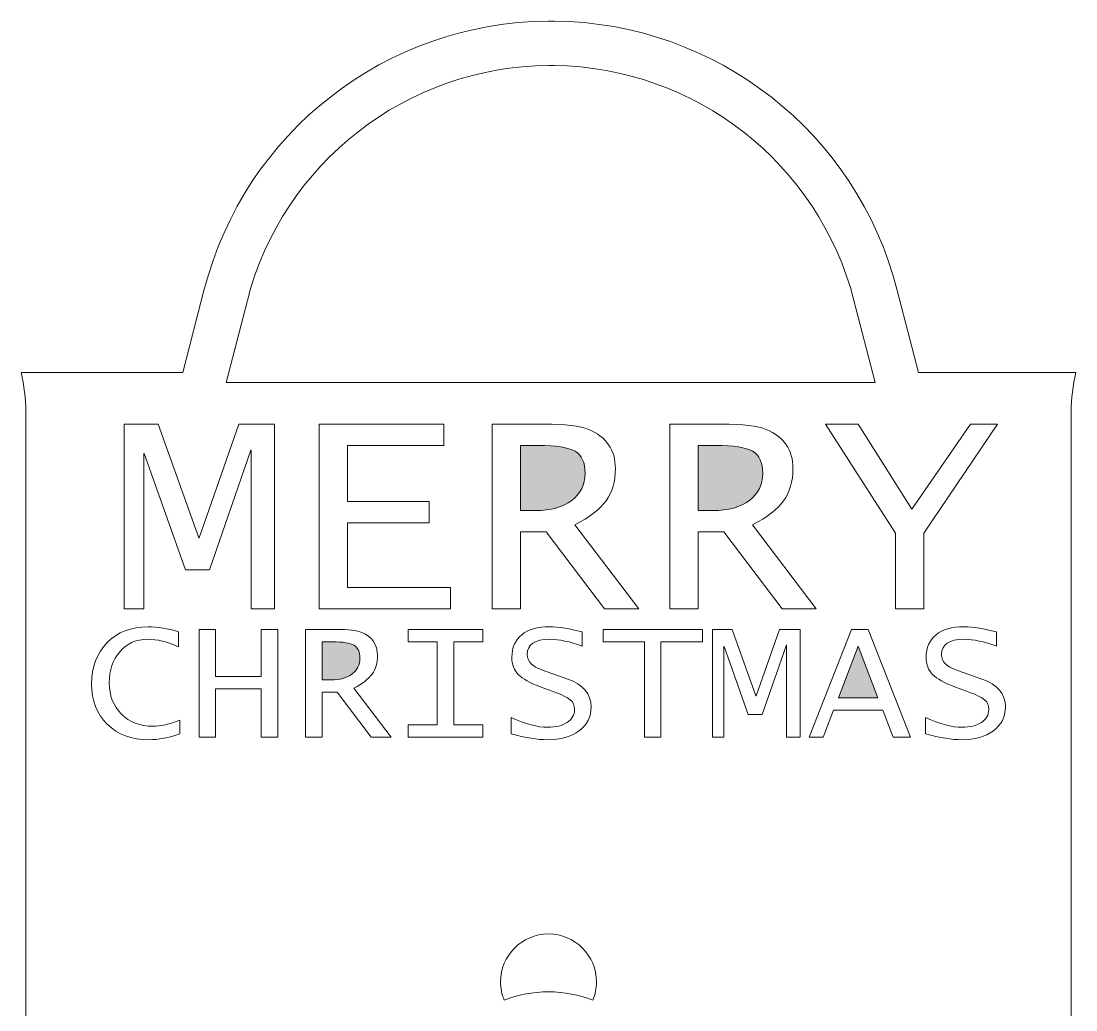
# Model space of a CAD drawing. Header units: centimetres. Extents: x 4.1 to 9.9, y -19.1 to -0.9.
# Drawn here: x 4.08 to 9.89, y -6.39 to -0.94 of the extents above; entities that cross this region are included whole.
import ezdxf

# ---------------------------------------------------------------- set-up
doc = ezdxf.new("R2010")
doc.units = ezdxf.units.CM
doc.header["$MEASUREMENT"] = 0
doc.layers.add('Layer 1', color=7, linetype='Continuous')

# ---------------------------------------------------------------- blocks, each defined once
blk = doc.blocks.new('block 2')
at = {"layer": 'Layer 1', "true_color": 0x71291b}
h = blk.add_hatch(color=26, dxfattribs=at)
h.dxf.hatch_style = 2
edge = h.paths.add_edge_path()
edge.add_spline(control_points=[(7.1315, -3.3105), (7.0944, -3.2888), (7.0261, -3.2779), (6.9267, -3.2779), (6.9267, -3.2779), (6.8306, -3.2779), (6.8306, -3.2779), (6.8306, -3.2779), (6.8306, -3.6375), (6.8306, -3.6375), (6.8306, -3.6375), (6.9132, -3.6375), (6.9132, -3.6375), (6.9973, -3.6375), (7.064, -3.6189), (7.1132, -3.5818), (7.1624, -3.5447), (7.187, -3.4946), (7.187, -3.4314), (7.187, -3.3726), (7.1685, -3.3323), (7.1315, -3.3105)], knot_values=[0, 0, 0, 0, 1, 1, 1, 2, 2, 2, 3, 3, 3, 4, 4, 4, 5, 5, 5, 6, 6, 6, 7, 7, 7, 7], degree=3, periodic=1)
h = blk.add_hatch(color=26, dxfattribs=at)
h.dxf.hatch_style = 2
edge = h.paths.add_edge_path()
edge.add_spline(control_points=[(8.1109, -3.3105), (8.0739, -3.2888), (8.0056, -3.2779), (7.9061, -3.2779), (7.9061, -3.2779), (7.8101, -3.2779), (7.8101, -3.2779), (7.8101, -3.2779), (7.8101, -3.6375), (7.8101, -3.6375), (7.8101, -3.6375), (7.8927, -3.6375), (7.8927, -3.6375), (7.9768, -3.6375), (8.0434, -3.6189), (8.0927, -3.5818), (8.1419, -3.5447), (8.1665, -3.4946), (8.1665, -3.4314), (8.1665, -3.3726), (8.148, -3.3323), (8.1109, -3.3105)], knot_values=[0, 0, 0, 0, 1, 1, 1, 2, 2, 2, 3, 3, 3, 4, 4, 4, 5, 5, 5, 6, 6, 6, 7, 7, 7, 7], degree=3, periodic=1)
h = blk.add_hatch(color=26, dxfattribs=at)
h.dxf.hatch_style = 2
edge = h.paths.add_edge_path()
edge.add_spline(control_points=[(5.9123, -4.3803), (5.8907, -4.3676), (5.8509, -4.3613), (5.7928, -4.3613), (5.7928, -4.3613), (5.7368, -4.3613), (5.7368, -4.3613), (5.7368, -4.3613), (5.7368, -4.571), (5.7368, -4.571), (5.7368, -4.571), (5.785, -4.571), (5.785, -4.571), (5.834, -4.571), (5.8729, -4.5601), (5.9016, -4.5385), (5.9303, -4.5168), (5.9447, -4.4876), (5.9447, -4.4508), (5.9447, -4.4165), (5.9339, -4.393), (5.9123, -4.3803)], knot_values=[0, 0, 0, 0, 1, 1, 1, 2, 2, 2, 3, 3, 3, 4, 4, 4, 5, 5, 5, 6, 6, 6, 7, 7, 7, 7], degree=3, periodic=1)
h = blk.add_hatch(color=26, dxfattribs=at)
h.dxf.hatch_style = 2
h.paths.add_polyline_path([(8.6929, -4.3858), (8.585, -4.6696), (8.8018, -4.6696)])
at = {"layer": 'Layer 1', "lineweight": 0}
for points in [[(4.7543, -3.3232), (4.7527, -3.3232), (4.7527, -4.1788), (4.6439, -4.1788), (4.6439, -3.1604), (4.832, -3.1604), (5.0559, -3.7875), (5.0575, -3.7875), (5.2773, -3.1604), (5.4734, -3.1604), (5.4734, -4.1788), (5.3456, -4.1788), (5.3456, -3.3049), (5.344, -3.3049), (5.1146, -3.9637), (4.9829, -3.9637), (4.7543, -3.3232)], [(5.7202, -4.1788), (5.7202, -3.1604), (6.4084, -3.1604), (6.4084, -3.2779), (5.8766, -3.2779), (5.8766, -3.5867), (6.3274, -3.5867), (6.3274, -3.7042), (5.8766, -3.7042), (5.8766, -4.0613), (6.4449, -4.0613), (6.4449, -4.1788), (5.7202, -4.1788)], [(8.8991, -4.1788), (8.8991, -3.7621), (8.5125, -3.1604), (8.6927, -3.1604), (8.9888, -3.6304), (9.3126, -3.1604), (9.461, -3.1604), (9.0555, -3.7621), (9.0555, -4.1788), (8.8991, -4.1788)], [(5.149, -4.621), (5.149, -4.8866), (5.0578, -4.8866), (5.0578, -4.2928), (5.149, -4.2928), (5.149, -4.5525), (5.4003, -4.5525), (5.4003, -4.2928), (5.4915, -4.2928), (5.4915, -4.8866), (5.4003, -4.8866), (5.4003, -4.621), (5.149, -4.621)], [(6.6223, -4.8181), (6.6223, -4.8866), (6.2117, -4.8866), (6.2117, -4.8181), (6.3714, -4.8181), (6.3714, -4.3613), (6.2117, -4.3613), (6.2117, -4.2928), (6.6223, -4.2928), (6.6223, -4.3613), (6.4626, -4.3613), (6.4626, -4.8181), (6.6223, -4.8181)], [(7.2856, -4.3613), (7.2856, -4.2928), (7.8337, -4.2928), (7.8337, -4.3613), (7.605, -4.3613), (7.605, -4.8866), (7.5139, -4.8866), (7.5139, -4.3613), (7.2856, -4.3613)], [(8.2971, -4.377), (8.1633, -4.7612), (8.0865, -4.7612), (7.9531, -4.3876), (7.9522, -4.3876), (7.9522, -4.8866), (7.8888, -4.8866), (7.8888, -4.2928), (7.9985, -4.2928), (8.1291, -4.6585), (8.13, -4.6585), (8.2582, -4.2928), (8.3725, -4.2928), (8.3725, -4.8866), (8.298, -4.8866), (8.298, -4.377), (8.2971, -4.377)], [(8.6563, -4.2928), (8.7475, -4.2928), (8.9817, -4.8866), (8.8852, -4.8866), (8.8291, -4.7381), (8.5577, -4.7381), (8.5007, -4.8866), (8.4221, -4.8866), (8.6563, -4.2928)], [(8.6929, -4.3858), (8.585, -4.6696), (8.8018, -4.6696), (8.6929, -4.3858)]]:
    blk.add_lwpolyline(points, dxfattribs=at)
for points, knots in [([(9.8676, -3.0926), (9.8676, -3.0196), (9.8765, -2.947), (9.8937, -2.8768), (9.8937, -2.8768), (9.0255, -2.8768), (9.0255, -2.8768), (9.0255, -2.8768), (8.9069, -2.4172), (8.9069, -2.4172), (8.6842, -1.5527), (7.9086, -0.9469), (7.0166, -0.9383), (7.0166, -0.9383), (6.9844, -0.9387), (6.9844, -0.9387), (6.0899, -0.9436), (5.3097, -1.5515), (5.0867, -2.4172), (5.0867, -2.4172), (4.9684, -2.8768), (4.9684, -2.8768), (4.9684, -2.8768), (4.0763, -2.8768), (4.0763, -2.8768), (4.0935, -2.947), (4.1027, -3.0196), (4.1027, -3.0926), (4.1027, -3.0926), (4.1027, -16.9225), (4.1027, -16.9225), (4.1027, -16.9957), (4.0935, -17.0677), (4.0763, -17.1379), (4.0763, -17.1379), (4.9448, -17.1379), (4.9448, -17.1379), (4.9448, -17.1379), (5.0634, -17.5978), (5.0634, -17.5978), (5.2858, -18.4623), (6.0614, -19.0678), (6.9534, -19.0767), (6.9534, -19.0767), (6.9856, -19.0764), (6.9856, -19.0764), (7.8801, -19.0715), (8.6606, -18.4632), (8.8833, -17.5978), (8.8833, -17.5978), (9.0016, -17.1379), (9.0016, -17.1379), (9.0016, -17.1379), (9.8937, -17.1379), (9.8937, -17.1379), (9.8765, -17.0677), (9.8676, -16.9957), (9.8676, -16.9225), (9.8676, -16.9225), (9.8676, -3.0926), (9.8676, -3.0926)], [0, 0, 0, 0, 1, 1, 1, 2, 2, 2, 3, 3, 3, 4, 4, 4, 5, 5, 5, 6, 6, 6, 7, 7, 7, 8, 8, 8, 9, 9, 9, 10, 10, 10, 11, 11, 11, 12, 12, 12, 13, 13, 13, 14, 14, 14, 15, 15, 15, 16, 16, 16, 17, 17, 17, 18, 18, 18, 19, 19, 19, 20, 20, 20, 20]), ([(6.9862, -1.1838), (6.9862, -1.1838), (7.0159, -1.1835), (7.0159, -1.1835), (7.7955, -1.1921), (8.4752, -1.724), (8.6695, -2.4782), (8.6695, -2.4782), (8.7862, -2.9311), (8.7862, -2.9311), (8.7862, -2.9311), (5.2077, -2.9311), (5.2077, -2.9311), (5.2077, -2.9311), (5.3241, -2.4782), (5.3241, -2.4782), (5.5193, -1.7207), (6.2027, -1.1881), (6.9862, -1.1838)], [0, 0, 0, 0, 1, 1, 1, 2, 2, 2, 3, 3, 3, 4, 4, 4, 5, 5, 5, 6, 6, 6, 6]), ([(6.9719, -3.755), (6.9719, -3.755), (6.8306, -3.755), (6.8306, -3.755), (6.8306, -3.755), (6.8306, -4.1788), (6.8306, -4.1788), (6.8306, -4.1788), (6.6743, -4.1788), (6.6743, -4.1788), (6.6743, -4.1788), (6.6743, -3.1604), (6.6743, -3.1604), (6.6743, -3.1604), (6.9592, -3.1604), (6.9592, -3.1604), (7.0777, -3.1604), (7.16, -3.1703), (7.2061, -3.1898), (7.3045, -3.2306), (7.3537, -3.3025), (7.3537, -3.4057), (7.3537, -3.4766), (7.3366, -3.5357), (7.3025, -3.5831), (7.2683, -3.6305), (7.2111, -3.6745), (7.131, -3.7153), (7.131, -3.7153), (7.4827, -4.1788), (7.4827, -4.1788), (7.4827, -4.1788), (7.2934, -4.1788), (7.2934, -4.1788), (7.2934, -4.1788), (6.9719, -3.755), (6.9719, -3.755)], [0, 0, 0, 0, 1, 1, 1, 2, 2, 2, 3, 3, 3, 4, 4, 4, 5, 5, 5, 6, 6, 6, 7, 7, 7, 8, 8, 8, 9, 9, 9, 10, 10, 10, 11, 11, 11, 12, 12, 12, 12]), ([(8.2728, -4.1788), (8.2728, -4.1788), (7.9514, -3.755), (7.9514, -3.755), (7.9514, -3.755), (7.8101, -3.755), (7.8101, -3.755), (7.8101, -3.755), (7.8101, -4.1788), (7.8101, -4.1788), (7.8101, -4.1788), (7.6538, -4.1788), (7.6538, -4.1788), (7.6538, -4.1788), (7.6538, -3.1604), (7.6538, -3.1604), (7.6538, -3.1604), (7.9387, -3.1604), (7.9387, -3.1604), (8.0572, -3.1604), (8.1395, -3.1703), (8.1855, -3.1898), (8.284, -3.2306), (8.3332, -3.3025), (8.3332, -3.4057), (8.3332, -3.4766), (8.3161, -3.5357), (8.2819, -3.5831), (8.2477, -3.6305), (8.1906, -3.6745), (8.1105, -3.7153), (8.1105, -3.7153), (8.4621, -4.1788), (8.4621, -4.1788), (8.4621, -4.1788), (8.2728, -4.1788), (8.2728, -4.1788)], [0, 0, 0, 0, 1, 1, 1, 2, 2, 2, 3, 3, 3, 4, 4, 4, 5, 5, 5, 6, 6, 6, 7, 7, 7, 8, 8, 8, 9, 9, 9, 10, 10, 10, 11, 11, 11, 12, 12, 12, 12]), ([(7.1315, -3.3105), (7.0944, -3.2888), (7.0261, -3.2779), (6.9267, -3.2779), (6.9267, -3.2779), (6.8306, -3.2779), (6.8306, -3.2779), (6.8306, -3.2779), (6.8306, -3.6375), (6.8306, -3.6375), (6.8306, -3.6375), (6.9132, -3.6375), (6.9132, -3.6375), (6.9973, -3.6375), (7.064, -3.6189), (7.1132, -3.5818), (7.1624, -3.5447), (7.187, -3.4946), (7.187, -3.4314), (7.187, -3.3726), (7.1685, -3.3323), (7.1315, -3.3105)], [0, 0, 0, 0, 1, 1, 1, 2, 2, 2, 3, 3, 3, 4, 4, 4, 5, 5, 5, 6, 6, 6, 7, 7, 7, 7]), ([(8.1109, -3.3105), (8.0739, -3.2888), (8.0056, -3.2779), (7.9061, -3.2779), (7.9061, -3.2779), (7.8101, -3.2779), (7.8101, -3.2779), (7.8101, -3.2779), (7.8101, -3.6375), (7.8101, -3.6375), (7.8101, -3.6375), (7.8927, -3.6375), (7.8927, -3.6375), (7.9768, -3.6375), (8.0434, -3.6189), (8.0927, -3.5818), (8.1419, -3.5447), (8.1665, -3.4946), (8.1665, -3.4314), (8.1665, -3.3726), (8.148, -3.3323), (8.1109, -3.3105)], [0, 0, 0, 0, 1, 1, 1, 2, 2, 2, 3, 3, 3, 4, 4, 4, 5, 5, 5, 6, 6, 6, 7, 7, 7, 7]), ([(4.5514, -4.3655), (4.6088, -4.3074), (4.6838, -4.2784), (4.7763, -4.2784), (4.8288, -4.2784), (4.885, -4.2874), (4.9448, -4.3053), (4.9448, -4.3053), (4.9448, -4.389), (4.9448, -4.389), (4.8837, -4.361), (4.8266, -4.3469), (4.7736, -4.3469), (4.7121, -4.3469), (4.6616, -4.3694), (4.622, -4.4145), (4.5823, -4.4596), (4.5625, -4.517), (4.5625, -4.5867), (4.5625, -4.6571), (4.5849, -4.7146), (4.6296, -4.7593), (4.6743, -4.8041), (4.7319, -4.8265), (4.8023, -4.8265), (4.8448, -4.8265), (4.895, -4.8154), (4.9527, -4.7931), (4.9527, -4.7931), (4.9527, -4.8681), (4.9527, -4.8681), (4.8916, -4.89), (4.834, -4.901), (4.78, -4.901), (4.6856, -4.901), (4.6095, -4.8727), (4.5518, -4.8161), (4.4941, -4.7594), (4.4653, -4.685), (4.4653, -4.5927), (4.4653, -4.4992), (4.494, -4.4235), (4.5514, -4.3655)], [0, 0, 0, 0, 1, 1, 1, 2, 2, 2, 3, 3, 3, 4, 4, 4, 5, 5, 5, 6, 6, 6, 7, 7, 7, 8, 8, 8, 9, 9, 9, 10, 10, 10, 11, 11, 11, 12, 12, 12, 13, 13, 13, 14, 14, 14, 14]), ([(6.1171, -4.8866), (6.1171, -4.8866), (6.0067, -4.8866), (6.0067, -4.8866), (6.0067, -4.8866), (5.8192, -4.6395), (5.8192, -4.6395), (5.8192, -4.6395), (5.7368, -4.6395), (5.7368, -4.6395), (5.7368, -4.6395), (5.7368, -4.8866), (5.7368, -4.8866), (5.7368, -4.8866), (5.6456, -4.8866), (5.6456, -4.8866), (5.6456, -4.8866), (5.6456, -4.2928), (5.6456, -4.2928), (5.6456, -4.2928), (5.8118, -4.2928), (5.8118, -4.2928), (5.8809, -4.2928), (5.9289, -4.2985), (5.9558, -4.3099), (6.0132, -4.3337), (6.0419, -4.3756), (6.0419, -4.4358), (6.0419, -4.4771), (6.0319, -4.5117), (6.012, -4.5393), (5.992, -4.5669), (5.9587, -4.5926), (5.912, -4.6163), (5.912, -4.6163), (6.1171, -4.8866), (6.1171, -4.8866)], [0, 0, 0, 0, 1, 1, 1, 2, 2, 2, 3, 3, 3, 4, 4, 4, 5, 5, 5, 6, 6, 6, 7, 7, 7, 8, 8, 8, 9, 9, 9, 10, 10, 10, 11, 11, 11, 12, 12, 12, 12]), ([(6.9774, -4.901), (6.9261, -4.901), (6.8599, -4.89), (6.7788, -4.8681), (6.7788, -4.8681), (6.7788, -4.7779), (6.7788, -4.7779), (6.8596, -4.8143), (6.9267, -4.8325), (6.9801, -4.8325), (7.0252, -4.8325), (7.0612, -4.8236), (7.088, -4.8059), (7.1148, -4.7882), (7.1283, -4.7643), (7.1283, -4.7344), (7.1283, -4.7115), (7.1203, -4.6935), (7.1044, -4.6802), (7.0885, -4.6669), (7.0557, -4.6512), (7.0061, -4.633), (7.0061, -4.633), (6.945, -4.6108), (6.945, -4.6108), (6.8842, -4.5882), (6.842, -4.5651), (6.8184, -4.5413), (6.7948, -4.5176), (6.7829, -4.4859), (6.7829, -4.4465), (6.7829, -4.3931), (6.8011, -4.3517), (6.8373, -4.3224), (6.8736, -4.2931), (6.9246, -4.2784), (6.9903, -4.2784), (7.0437, -4.2784), (7.1037, -4.2878), (7.1704, -4.3067), (7.1704, -4.3067), (7.1704, -4.3858), (7.1704, -4.3858), (7.1034, -4.3599), (7.0439, -4.3469), (6.9917, -4.3469), (6.9093, -4.3469), (6.8681, -4.3747), (6.8681, -4.4302), (6.8681, -4.4528), (6.8758, -4.4709), (6.8913, -4.4846), (6.9067, -4.4983), (6.9352, -4.5125), (6.9769, -4.527), (6.9769, -4.527), (7.0352, -4.5474), (7.0352, -4.5474), (7.0352, -4.5474), (7.0908, -4.5663), (7.0908, -4.5663), (7.1769, -4.5966), (7.2199, -4.6478), (7.2199, -4.72), (7.2199, -4.775), (7.1979, -4.8189), (7.154, -4.8517), (7.11, -4.8846), (7.0511, -4.901), (6.9774, -4.901)], [0, 0, 0, 0, 1, 1, 1, 2, 2, 2, 3, 3, 3, 4, 4, 4, 5, 5, 5, 6, 6, 6, 7, 7, 7, 8, 8, 8, 9, 9, 9, 10, 10, 10, 11, 11, 11, 12, 12, 12, 13, 13, 13, 14, 14, 14, 15, 15, 15, 16, 16, 16, 17, 17, 17, 18, 18, 18, 19, 19, 19, 20, 20, 20, 21, 21, 21, 22, 22, 22, 23, 23, 23, 23]), ([(9.0636, -4.7779), (9.1444, -4.8143), (9.2116, -4.8325), (9.265, -4.8325), (9.31, -4.8325), (9.346, -4.8236), (9.3728, -4.8059), (9.3996, -4.7882), (9.4131, -4.7643), (9.4131, -4.7344), (9.4131, -4.7115), (9.4051, -4.6935), (9.3893, -4.6802), (9.3734, -4.6669), (9.3406, -4.6512), (9.2909, -4.633), (9.2909, -4.633), (9.2298, -4.6108), (9.2298, -4.6108), (9.169, -4.5882), (9.1268, -4.5651), (9.1032, -4.5413), (9.0796, -4.5176), (9.0678, -4.4859), (9.0678, -4.4465), (9.0678, -4.3931), (9.0859, -4.3517), (9.1221, -4.3224), (9.1584, -4.2931), (9.2094, -4.2784), (9.2751, -4.2784), (9.3285, -4.2784), (9.3885, -4.2878), (9.4552, -4.3067), (9.4552, -4.3067), (9.4552, -4.3858), (9.4552, -4.3858), (9.3882, -4.3599), (9.3287, -4.3469), (9.2765, -4.3469), (9.1941, -4.3469), (9.153, -4.3747), (9.153, -4.4302), (9.153, -4.4528), (9.1606, -4.4709), (9.1761, -4.4846), (9.1915, -4.4983), (9.22, -4.5125), (9.2617, -4.527), (9.2617, -4.527), (9.32, -4.5474), (9.32, -4.5474), (9.32, -4.5474), (9.3756, -4.5663), (9.3756, -4.5663), (9.4617, -4.5966), (9.5047, -4.6478), (9.5047, -4.72), (9.5047, -4.775), (9.4827, -4.8189), (9.4388, -4.8517), (9.3948, -4.8846), (9.3359, -4.901), (9.2622, -4.901), (9.2109, -4.901), (9.1448, -4.89), (9.0636, -4.8681), (9.0636, -4.8681), (9.0636, -4.7779), (9.0636, -4.7779)], [0, 0, 0, 0, 1, 1, 1, 2, 2, 2, 3, 3, 3, 4, 4, 4, 5, 5, 5, 6, 6, 6, 7, 7, 7, 8, 8, 8, 9, 9, 9, 10, 10, 10, 11, 11, 11, 12, 12, 12, 13, 13, 13, 14, 14, 14, 15, 15, 15, 16, 16, 16, 17, 17, 17, 18, 18, 18, 19, 19, 19, 20, 20, 20, 21, 21, 21, 22, 22, 22, 23, 23, 23, 23]), ([(5.9123, -4.3803), (5.8907, -4.3676), (5.8509, -4.3613), (5.7928, -4.3613), (5.7928, -4.3613), (5.7368, -4.3613), (5.7368, -4.3613), (5.7368, -4.3613), (5.7368, -4.571), (5.7368, -4.571), (5.7368, -4.571), (5.785, -4.571), (5.785, -4.571), (5.834, -4.571), (5.8729, -4.5601), (5.9016, -4.5385), (5.9303, -4.5168), (5.9447, -4.4876), (5.9447, -4.4508), (5.9447, -4.4165), (5.9339, -4.393), (5.9123, -4.3803)], [0, 0, 0, 0, 1, 1, 1, 2, 2, 2, 3, 3, 3, 4, 4, 4, 5, 5, 5, 6, 6, 6, 7, 7, 7, 7]), ([(7.2292, -6.3372), (7.1529, -6.3077), (7.0705, -6.2912), (6.9849, -6.2912), (6.8994, -6.2912), (6.817, -6.3076), (6.7408, -6.3371), (6.7277, -6.3054), (6.7202, -6.2716), (6.7202, -6.2367), (6.7202, -6.0907), (6.839, -5.9719), (6.985, -5.9719), (7.131, -5.9719), (7.2498, -6.0907), (7.2498, -6.2367), (7.2498, -6.2717), (7.2423, -6.3055), (7.2292, -6.3372)], [0, 0, 0, 0, 1, 1, 1, 2, 2, 2, 3, 3, 3, 4, 4, 4, 5, 5, 5, 6, 6, 6, 6])]:
    blk.add_open_spline(points, degree=3, knots=knots, dxfattribs=at)

msp = doc.modelspace()

# ---------------------------------------------------------------- block references
at = {"layer": 'Layer 1'}
msp.add_blockref('block 2', (0, 0), dxfattribs=at)

doc.saveas('drawing.dxf')
